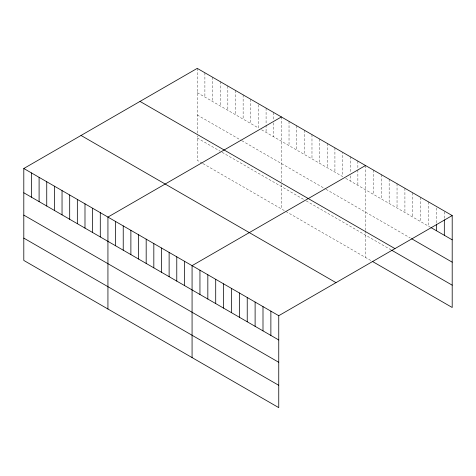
<?xml version="1.0" encoding="UTF-8"?>
<svg xmlns="http://www.w3.org/2000/svg" width="476" height="476" viewBox="0 0 476 476"><rect width="100%" height="100%" fill="white"/><g stroke="black" fill="none" stroke-linecap="round" stroke-linejoin="round"><path stroke-width="0.36" stroke-dasharray="2.38 1.78" d="M197.248 68.365L197.248 133.096M197.248 92.641L258.432 127.967L258.432 103.691M261.621 129.811L342.571 176.542L342.571 152.266M345.755 178.387L430.375 227.242M197.248 114.972L241.225 140.361M241.862 140.729L325.358 188.936M326 189.305L410.372 238.018M197.248 137.975L220.192 151.219M222.102 152.326L304.325 199.795M306.241 200.902L390.974 249.823M202.348 163.244L197.248 160.299L197.248 135.88M202.984 163.613L372.184 261.3M444.322 211.749L444.322 219.103M436.438 207.935L436.438 223.381M428.561 201.913L428.561 226.189M420.677 197.361L420.677 221.637M412.799 192.816L412.799 217.092M404.915 188.264L404.915 212.54M397.038 183.712L397.038 207.988M389.154 179.166L389.154 203.442M381.276 174.615L381.276 198.891M373.398 170.063L373.398 194.339M365.514 165.517L365.514 230.241M365.514 230.943L365.514 257.451M357.869 161.096L357.869 169.188M357.869 169.926L357.869 185.378M350.217 156.681L350.217 172.865M350.217 175.811L350.217 180.957M334.92 147.852L334.92 172.128M327.274 143.437L327.274 167.713M319.622 139.022L319.622 163.298M311.976 134.601L311.976 158.883M304.325 130.186L304.325 154.462M296.679 125.771L296.679 150.047M289.027 121.356L289.027 145.632M281.381 116.941L281.381 181.671M281.381 184.456L281.381 208.875M273.73 112.526L273.73 119.881M273.73 122.826L273.73 136.802M266.084 108.106L266.084 124.296M266.084 125.027L266.084 132.387M250.787 99.276L250.787 123.552M243.135 94.861L243.135 119.137M235.489 90.446L235.489 114.722M227.837 86.031L227.837 110.307M220.192 81.61L220.192 105.892M212.54 77.195L212.54 101.471M204.894 72.78L204.894 97.056"/><path stroke-width="0.71" d="M23.8 168.504L278.752 315.701L278.752 407.635L23.8 260.437L23.8 168.504L197.248 68.365L452.2 215.563L452.2 307.496L372.184 261.3M281.381 116.941L107.933 217.08L107.933 309.013M365.514 165.517L192.072 265.65L192.072 357.589M278.752 315.701L452.2 215.563M430.982 227.587L452.2 239.839M411.585 238.72L452.2 262.169M140.009 101.412L394.961 248.609M391.581 250.174L452.2 285.172M81.039 135.458L335.991 282.655M23.8 192.78L278.752 339.977M23.8 215.11L278.752 362.301M23.8 238.113L278.752 385.31M444.322 219.841L444.322 235.287M436.438 224.119L436.438 230.741M270.874 311.149L270.874 335.425M262.996 306.598L262.996 330.88M255.112 302.052L255.112 326.328M247.234 297.5L247.234 321.776M239.351 292.948L239.351 317.23M231.473 288.402L231.473 312.678M223.589 283.851L223.589 308.127M215.711 279.299L215.711 303.581M207.833 274.753L207.833 299.029M199.95 270.201L199.95 294.477M184.42 261.235L184.42 285.517M176.775 256.82L176.775 281.096M169.123 252.405L169.123 276.681M161.477 247.99L161.477 272.266M153.825 243.575L153.825 267.851M146.18 239.154L146.18 263.436M138.528 234.739L138.528 259.021M130.882 230.325L130.882 254.6M123.23 225.91L123.23 250.186M115.585 221.495L115.585 245.771M100.287 212.659L100.287 236.941M92.636 208.244L92.636 232.526M84.99 203.829L84.99 228.105M77.338 199.414L77.338 223.69M69.692 194.999L69.692 219.275M62.041 190.584L62.041 214.86M54.395 186.164L54.395 210.446M46.743 181.749L46.743 206.031M39.097 177.334L39.097 201.61M31.446 172.919L31.446 197.195"/></g></svg>
